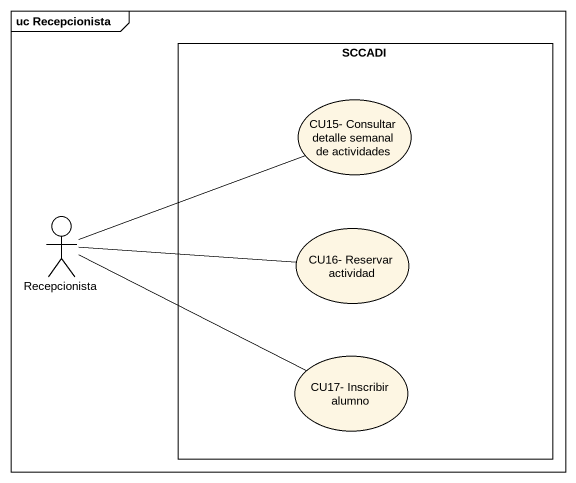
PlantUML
@startuml
mainframe uc Recepcionista
rectangle SCCADI {
  usecase "CU15- Consultar detalle semanal de actividades" as CU15_Consultar_detalle
  usecase "CU16- Reservar actividad" as CU16_Reservar_actividad
  usecase "CU17- Inscribir alumno" as CU17_Inscribir_alumno
}
actor Recepcionista
Recepcionista -right- CU15_Consultar_detalle
Recepcionista -right- CU16_Reservar_actividad
Recepcionista -right- CU17_Inscribir_alumno
@enduml
